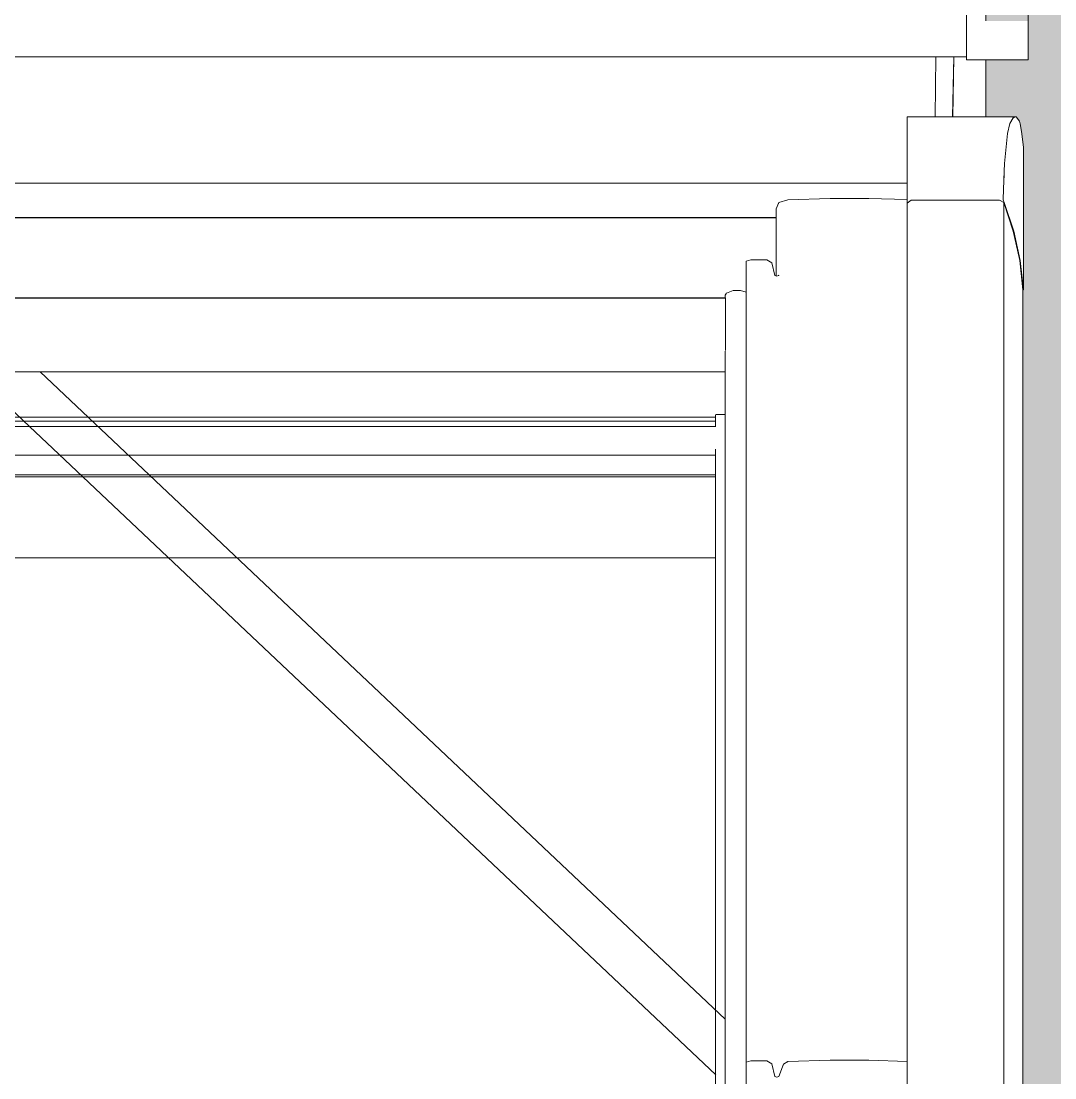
# Model space of a CAD drawing. Header units: metres. Extents: x -208 to 1512, y -277 to 123.
# Drawn here: x 14.5898 to 15.0207, y -3.3846 to -2.9443 of the extents above; entities that cross this region are included whole.
import ezdxf

# ---------------------------------------------------------------- set-up
doc = ezdxf.new("R2010")
doc.units = ezdxf.units.M
doc.header["$MEASUREMENT"] = 0
doc.linetypes.add('Wipeout_Contour', pattern=[1, 0, -1])
doc.layers.add('325 Dachfenster', color=7, linetype='Continuous')
doc.layers.add('330 Dachaufbau', color=7, linetype='Continuous')

# ---------------------------------------------------------------- blocks, each defined once
blk = doc.blocks.new('Dachfläche_22_4', base_point=(12.655, -4.6))
at = {"layer": '330 Dachaufbau', "linetype": 'Continuous', "lineweight": 0, "true_color": 0x000000}
h = blk.add_hatch(color=18, dxfattribs=at)
h.paths.add_polyline_path([(18.84003, -4.5), (18.83988, -4.54333), (18.83969, -4.6), (18.97043, -4.6), (18.98599, 0.07), (17.955, 0.07), (17.955, -0.77152), (16.205, -0.77152), (16.205, 0.07), (15.195, 0.07), (15.195, -0.4), (15.505, -0.4), (15.505, -0.73528), (12.655, -0.73528), (12.655, -4.5)])
h.paths.add_polyline_path([(17.93, -3.79873), (16.23, -3.79873), (16.23, -2.1975), (17.93, -2.1975)], flags=0)
h.paths.add_polyline_path([(14.99185, -2.1975), (14.99185, -3.79873), (13.29185, -3.79873), (13.29185, -2.1975)], flags=0)
at = {"layer": '330 Dachaufbau', "color": 7, "linetype": 'Continuous', "lineweight": 18, "flags": 128}
blk.add_lwpolyline([(14.99185, -3.79873), (14.99185, -2.1975)], dxfattribs=at)
blk = doc.blocks.new('VELUX SlopeRoofBundle[17]_4')
at = {"color": 254, "linetype": 'Wipeout_Contour', "lineweight": 0, "ltscale": 119.10028}
blk.add_wipeout([(14.19259, -2.95926), (14.19298, -2.98422), (14.20465, -2.98422), (14.20465, -3.01187), (14.95905, -3.01187), (14.95905, -2.98422), (14.97073, -2.98422), (14.97111, -2.95926)], dxfattribs=at).dxf.layer = '325 Dachfenster'
at = {"color": 254, "linetype": 'Wipeout_Contour', "lineweight": 0, "ltscale": 91.742784}
blk.add_wipeout([(14.97923, -2.98422), (14.99185, -2.98422), (14.99185, -2.96046), (14.98385, -2.96046), (14.98385, -2.95926), (14.97986, -2.95926)], dxfattribs=at).dxf.layer = '325 Dachfenster'
at = {"color": 254, "linetype": 'Wipeout_Contour', "lineweight": 0, "ltscale": 77.484303}
blk.add_wipeout([(15.00605, -3.04401), (15.00335, -3.03184), (15.00335, -3.60344), (15.00355, -3.60403), (15.00605, -3.6153)], dxfattribs=at).dxf.layer = '325 Dachfenster'
at = {"color": 254, "linetype": 'Wipeout_Contour', "lineweight": 0, "ltscale": 123.046995}
blk.add_wipeout([(14.88325, -3.56164), (14.88375, -3.56164), (14.88375, -3.05769), (14.88325, -3.05854), (14.88325, -3.05967), (14.88335, -3.05967), (14.88335, -3.08153), (14.88325, -3.0818)], dxfattribs=at).dxf.layer = '325 Dachfenster'
at = {"color": 254, "linetype": 'Wipeout_Contour', "lineweight": 0, "ltscale": 61.20431}
blk.add_wipeout([(14.89205, -3.56164), (14.89395, -3.56164), (14.89395, -3.37752), (14.89205, -3.37801)], dxfattribs=at).dxf.layer = '325 Dachfenster'
at = {"color": 254, "linetype": 'Wipeout_Contour', "lineweight": 0, "ltscale": 91.318353}
blk.add_wipeout([(14.95905, -3.37775), (14.94315, -3.37723), (14.94315, -3.56164), (14.95905, -3.56164), (14.95905, -3.52738), (14.95905, -3.50489)], dxfattribs=at).dxf.layer = '325 Dachfenster'
at = {"color": 254, "linetype": 'Wipeout_Contour', "lineweight": 0, "ltscale": 61.254039}
blk.add_wipeout([(14.90475, -3.56164), (14.90555, -3.56164), (14.90555, -3.38402), (14.90475, -3.38423)], dxfattribs=at).dxf.layer = '325 Dachfenster'
at = {"color": 254, "linetype": 'Wipeout_Contour', "lineweight": 0, "ltscale": 61.175013}
blk.add_wipeout([(14.98385, -2.95311), (14.98385, -2.96046), (15.00949, -2.96046), (15.00948, -2.95311)], dxfattribs=at).dxf.layer = '325 Dachfenster'
at = {"color": 254, "linetype": 'Wipeout_Contour', "lineweight": 0, "ltscale": 61.5094}
blk.add_wipeout([(14.97861, -2.98422), (14.97923, -2.98422), (14.97986, -2.95926), (14.97873, -2.95926)], dxfattribs=at).dxf.layer = '325 Dachfenster'
at = {"color": 254, "linetype": 'Wipeout_Contour', "lineweight": 0, "ltscale": 61.167983}
blk.add_wipeout([(14.95905, -3.00365), (14.99968, -3.00365), (15.00089, -2.99113), (14.95905, -2.99113)], dxfattribs=at).dxf.layer = '325 Dachfenster'
at = {"color": 254, "linetype": 'Wipeout_Contour', "lineweight": 0, "ltscale": 61.408704}
blk.add_wipeout([(14.96075, -3.01893), (14.96075, -3.59082), (14.99755, -3.59082), (14.99755, -3.01893)], dxfattribs=at).dxf.layer = '325 Dachfenster'
at = {"color": 254, "linetype": 'Wipeout_Contour', "lineweight": 0, "ltscale": 77.431686}
blk.add_wipeout([(15.00605, -3.04401), (15.00605, -3.6153), (15.00625, -3.6162), (15.00735, -3.62657), (15.00735, -3.05626)], dxfattribs=at).dxf.layer = '325 Dachfenster'
at = {"color": 254, "linetype": 'Wipeout_Contour', "lineweight": 0, "ltscale": 61.042582}
blk.add_wipeout([(14.88375, -3.05769), (14.88375, -3.56164), (14.88655, -3.56164), (14.88655, -3.05656)], dxfattribs=at).dxf.layer = '325 Dachfenster'
at = {"color": 254, "linetype": 'Wipeout_Contour', "lineweight": 0, "ltscale": 61.251006}
blk.add_wipeout([(14.90395, -3.56164), (14.90475, -3.56164), (14.90475, -3.38423), (14.90395, -3.38395)], dxfattribs=at).dxf.layer = '325 Dachfenster'
at = {"color": 254, "linetype": 'Wipeout_Contour', "lineweight": 0, "ltscale": 61.168778}
blk.add_wipeout([(14.98385, -2.94434), (14.98385, -2.95311), (15.00948, -2.95311), (15.00947, -2.94434)], dxfattribs=at).dxf.layer = '325 Dachfenster'
at = {"color": 254, "linetype": 'Wipeout_Contour', "lineweight": 0, "ltscale": 61.119981}
blk.add_wipeout([(14.97111, -2.95926), (14.97073, -2.98422), (14.978, -2.98422), (14.97855, -2.95926)], dxfattribs=at).dxf.layer = '325 Dachfenster'
at = {"color": 254, "linetype": 'Wipeout_Contour', "lineweight": 0, "ltscale": 61.33373}
blk.add_wipeout([(14.95905, -3.02019), (14.95905, -3.59082), (14.96075, -3.59082), (14.96075, -3.01893)], dxfattribs=at).dxf.layer = '325 Dachfenster'
at = {"color": 254, "linetype": 'Wipeout_Contour', "lineweight": 0, "ltscale": 77.477152}
blk.add_wipeout([(14.99935, -3.01989), (14.99935, -3.59156), (14.99955, -3.59208), (15.00335, -3.60344), (15.00335, -3.03184)], dxfattribs=at).dxf.layer = '325 Dachfenster'
at = {"color": 254, "linetype": 'Wipeout_Contour', "lineweight": 0, "ltscale": 59.639935}
blk.add_wipeout([(14.28035, -3.05967), (14.28035, -3.05988), (14.88335, -3.05988), (14.88335, -3.05967)], dxfattribs=at).dxf.layer = '325 Dachfenster'
at = {"color": 254, "linetype": 'Wipeout_Contour', "lineweight": 0, "ltscale": 59.654484}
blk.add_wipeout([(14.28035, -3.0748), (14.28035, -3.07982), (14.88335, -3.07982), (14.88335, -3.0748)], dxfattribs=at).dxf.layer = '325 Dachfenster'
at = {"color": 254, "linetype": 'Wipeout_Contour', "lineweight": 0, "ltscale": 59.665319}
blk.add_wipeout([(14.28045, -3.09043), (14.28045, -3.0905), (14.88325, -3.0905), (14.88325, -3.09043)], dxfattribs=at).dxf.layer = '325 Dachfenster'
at = {"color": 254, "linetype": 'Wipeout_Contour', "lineweight": 0, "ltscale": 61.251176}
blk.add_wipeout([(14.90265, -3.56164), (14.90395, -3.56164), (14.90395, -3.38395), (14.90265, -3.37879)], dxfattribs=at).dxf.layer = '325 Dachfenster'
at = {"color": 254, "linetype": 'Wipeout_Contour', "lineweight": 0, "ltscale": 122.587354}
blk.add_wipeout([(15.00945, -2.93084), (15.00947, -2.94434), (15.00948, -2.95311), (15.00949, -2.96046), (15.00949, -2.95834), (15.00949, -2.86684), (15.00945, -2.79316), (15.00945, -2.81162)], dxfattribs=at).dxf.layer = '325 Dachfenster'
at = {"color": 254, "linetype": 'Wipeout_Contour', "lineweight": 0, "ltscale": 61.098262}
blk.add_wipeout([(14.97855, -2.95926), (14.978, -2.98422), (14.97811, -2.98422), (14.97865, -2.95926)], dxfattribs=at).dxf.layer = '325 Dachfenster'
at = {"color": 254, "linetype": 'Wipeout_Contour', "lineweight": 0, "ltscale": 91.926248}
blk.add_wipeout([(14.99755, -3.01893), (14.99755, -3.59082), (14.99902, -3.59082), (14.9991, -3.5909), (14.99935, -3.59156), (14.99935, -3.01989)], dxfattribs=at).dxf.layer = '325 Dachfenster'
at = {"color": 254, "linetype": 'Wipeout_Contour', "lineweight": 0, "ltscale": 59.644539}
blk.add_wipeout([(14.28035, -3.07049), (14.88335, -3.07049), (14.88335, -3.05988), (14.28035, -3.05988)], dxfattribs=at).dxf.layer = '325 Dachfenster'
at = {"color": 254, "linetype": 'Wipeout_Contour', "lineweight": 0, "ltscale": 119.289309}
blk.add_wipeout([(14.88335, -3.08067), (14.28035, -3.08067), (14.28035, -3.08153), (14.28045, -3.0818), (14.28045, -3.08258), (14.88325, -3.08258), (14.88325, -3.0818), (14.88335, -3.08153)], dxfattribs=at).dxf.layer = '325 Dachfenster'
at = {"color": 254, "linetype": 'Wipeout_Contour', "lineweight": 0, "ltscale": 61.238844}
blk.add_wipeout([(14.90055, -3.37752), (14.90055, -3.56164), (14.90265, -3.56164), (14.90265, -3.37879)], dxfattribs=at).dxf.layer = '325 Dachfenster'
at = {"color": 254, "linetype": 'Wipeout_Contour', "lineweight": 0, "ltscale": 61.263498}
blk.add_wipeout([(14.90555, -3.56164), (14.90755, -3.56164), (14.90755, -3.37886), (14.90555, -3.38402)], dxfattribs=at).dxf.layer = '325 Dachfenster'
at = {"layer": '325 Dachfenster', "linetype": 'Continuous', "lineweight": 0, "flags": 128}
for points in [[(15.00949, -2.96046), (15.00948, -2.95311), (15.00947, -2.94434), (15.00946, -2.93402), (15.00945, -2.93084), (15.0085, -2.92221), (15.00815, -2.91864), (15.00624, -2.90906), (15.00555, -2.90528), (15.00257, -2.89492), (15.00145, -2.89025), (15.00069, -2.88834), (14.99861, -2.88148), (14.99729, -2.8749), (14.99355, -2.84478), (14.99147, -2.81692), (14.99104, -2.79154), (14.99232, -2.76905), (14.99521, -2.74968), (14.99971, -2.73369)], [(15.00949, -2.86684), (15.00949, -2.95834)], [(15.00949, -2.95834), (15.00949, -2.96046)]]:
    blk.add_lwpolyline(points, dxfattribs=at)
at = {"color": 254, "linetype": 'Wipeout_Contour', "lineweight": 0, "ltscale": 60.44388}
blk.add_wipeout([(14.97811, -2.98422), (14.97861, -2.98422), (14.97873, -2.95926), (14.97865, -2.95926)], dxfattribs=at).dxf.layer = '325 Dachfenster'
at = {"color": 254, "linetype": 'Wipeout_Contour', "lineweight": 0, "ltscale": 61.031315}
blk.add_wipeout([(14.90475, -3.05055), (14.90395, -3.05027), (14.90395, -3.38395), (14.90475, -3.38423)], dxfattribs=at).dxf.layer = '325 Dachfenster'
at = {"color": 254, "linetype": 'Wipeout_Contour', "lineweight": 0, "ltscale": 59.650612}
blk.add_wipeout([(14.28035, -3.07049), (14.28035, -3.0748), (14.88335, -3.0748), (14.88335, -3.07049)], dxfattribs=at).dxf.layer = '325 Dachfenster'
at = {"color": 254, "linetype": 'Wipeout_Contour', "lineweight": 0, "ltscale": 59.659234}
blk.add_wipeout([(14.88325, -3.08258), (14.28045, -3.08258), (14.28045, -3.08364), (14.88325, -3.08364)], dxfattribs=at).dxf.layer = '325 Dachfenster'
at = {"color": 254, "linetype": 'Wipeout_Contour', "lineweight": 0, "ltscale": 61.220312}
blk.add_wipeout([(14.90055, -3.37752), (14.89395, -3.37752), (14.89395, -3.56164), (14.90055, -3.56164)], dxfattribs=at).dxf.layer = '325 Dachfenster'
at = {"color": 254, "linetype": 'Wipeout_Contour', "lineweight": 0, "ltscale": 61.265285}
blk.add_wipeout([(14.90755, -3.56164), (14.90935, -3.56164), (14.90935, -3.3778), (14.90755, -3.37886)], dxfattribs=at).dxf.layer = '325 Dachfenster'
at = {"color": 254, "linetype": 'Wipeout_Contour', "lineweight": 0, "ltscale": 59.558581}
blk.add_wipeout([(14.17985, -2.95177), (14.17985, -2.95926), (14.98385, -2.95926), (14.98385, -2.95177)], dxfattribs=at).dxf.layer = '325 Dachfenster'
at = {"color": 254, "linetype": 'Wipeout_Contour', "lineweight": 0, "ltscale": 61.166056}
blk.add_wipeout([(14.95905, -2.98692), (15.00185, -2.98692), (15.00326, -2.98457), (14.95905, -2.98457)], dxfattribs=at).dxf.layer = '325 Dachfenster'
at = {"color": 254, "linetype": 'Wipeout_Contour', "lineweight": 0, "ltscale": 90.539666}
blk.add_wipeout([(14.90475, -3.05055), (14.90475, -3.38423), (14.90555, -3.38402), (14.90555, -3.0503), (14.90545, -3.05033), (14.90545, -3.05036)], dxfattribs=at).dxf.layer = '325 Dachfenster'
at = {"color": 254, "linetype": 'Wipeout_Contour', "lineweight": 0, "ltscale": 61.064641}
blk.add_wipeout([(14.88965, -3.05649), (14.88965, -3.56164), (14.89205, -3.56164), (14.89205, -3.05731)], dxfattribs=at).dxf.layer = '325 Dachfenster'
at = {"color": 254, "linetype": 'Wipeout_Contour', "lineweight": 0, "ltscale": 59.656858}
blk.add_wipeout([(14.28035, -3.07982), (14.28035, -3.08067), (14.88335, -3.08067), (14.88335, -3.07982)], dxfattribs=at).dxf.layer = '325 Dachfenster'
at = {"color": 254, "linetype": 'Wipeout_Contour', "lineweight": 0, "ltscale": 59.659931}
blk.add_wipeout([(14.28045, -3.08428), (14.88325, -3.08428), (14.88325, -3.08364), (14.28045, -3.08364)], dxfattribs=at).dxf.layer = '325 Dachfenster'
at = {"color": 254, "linetype": 'Wipeout_Contour', "lineweight": 0, "ltscale": 61.30242}
blk.add_wipeout([(14.90935, -3.56164), (14.92695, -3.56164), (14.92695, -3.37723), (14.90935, -3.3778)], dxfattribs=at).dxf.layer = '325 Dachfenster'
at = {"layer": '325 Dachfenster', "linetype": 'Continuous', "lineweight": 0, "flags": 128}
for points in [[(14.17985, -2.95926), (14.98385, -2.95926)], [(15.00949, -2.96046), (14.98385, -2.96046)]]:
    blk.add_lwpolyline(points, dxfattribs=at)
at = {"color": 254, "linetype": 'Wipeout_Contour', "lineweight": 0, "ltscale": 59.552146}
blk.add_wipeout([(14.17985, -2.95177), (14.98385, -2.95177), (14.98385, -2.94307), (14.17985, -2.94307)], dxfattribs=at).dxf.layer = '325 Dachfenster'
at = {"color": 254, "linetype": 'Wipeout_Contour', "lineweight": 0, "ltscale": 61.157225}
blk.add_wipeout([(15.00185, -2.98692), (14.95905, -2.98692), (14.95905, -2.99113), (15.00089, -2.99113)], dxfattribs=at).dxf.layer = '325 Dachfenster'
at = {"color": 254, "linetype": 'Wipeout_Contour', "lineweight": 0, "ltscale": 60.98157}
blk.add_wipeout([(14.89205, -3.04433), (14.89205, -3.37801), (14.89395, -3.37752), (14.89395, -3.04383)], dxfattribs=at).dxf.layer = '325 Dachfenster'
at = {"color": 254, "linetype": 'Wipeout_Contour', "lineweight": 0, "ltscale": 61.036572}
blk.add_wipeout([(14.90755, -3.04514), (14.90555, -3.0503), (14.90555, -3.38402), (14.90755, -3.37886)], dxfattribs=at).dxf.layer = '325 Dachfenster'
at = {"color": 254, "linetype": 'Wipeout_Contour', "lineweight": 0, "ltscale": 61.053484}
blk.add_wipeout([(14.88655, -3.05656), (14.88655, -3.56164), (14.88965, -3.56164), (14.88965, -3.05649)], dxfattribs=at).dxf.layer = '325 Dachfenster'
at = {"color": 254, "linetype": 'Wipeout_Contour', "lineweight": 0, "ltscale": 59.663109}
blk.add_wipeout([(14.28045, -3.09043), (14.88325, -3.09043), (14.88325, -3.08499), (14.28045, -3.08499)], dxfattribs=at).dxf.layer = '325 Dachfenster'
at = {"color": 254, "linetype": 'Wipeout_Contour', "lineweight": 0, "ltscale": 61.367502}
blk.add_wipeout([(14.92695, -3.37723), (14.92695, -3.56164), (14.94315, -3.56164), (14.94315, -3.37723)], dxfattribs=at).dxf.layer = '325 Dachfenster'
at = {"layer": '325 Dachfenster', "linetype": 'Continuous', "lineweight": 0, "flags": 128}
blk.add_lwpolyline([(14.98385, -2.96046), (14.98385, -2.95311), (14.98385, -2.94434), (14.98385, -2.93402), (14.98385, -2.92221), (14.98385, -2.90906), (14.98385, -2.89492), (14.98385, -2.88834), (14.98385, -2.88148), (14.98385, -2.8749), (14.98385, -2.84478), (14.98385, -2.81692), (14.98385, -2.79154), (14.98385, -2.76905), (14.98385, -2.74968), (14.98385, -2.73369)], dxfattribs=at)
at = {"color": 254, "linetype": 'Wipeout_Contour', "lineweight": 0, "ltscale": 61.024228}
blk.add_wipeout([(14.90265, -3.37879), (14.90395, -3.38395), (14.90395, -3.05027), (14.90265, -3.0451)], dxfattribs=at).dxf.layer = '325 Dachfenster'
at = {"color": 254, "linetype": 'Wipeout_Contour', "lineweight": 0, "ltscale": 61.079816}
blk.add_wipeout([(14.90935, -3.04408), (14.90935, -3.3778), (14.92695, -3.37723), (14.92695, -3.04351)], dxfattribs=at).dxf.layer = '325 Dachfenster'
at = {"color": 254, "linetype": 'Wipeout_Contour', "lineweight": 0, "ltscale": 59.660489}
blk.add_wipeout([(14.28045, -3.08499), (14.88325, -3.08499), (14.88325, -3.08428), (14.28045, -3.08428)], dxfattribs=at).dxf.layer = '325 Dachfenster'
at = {"color": 254, "linetype": 'Wipeout_Contour', "lineweight": 0, "ltscale": 44.812488}
blk.add_wipeout([(14.88325, -3.0905), (14.59773, -3.0905), (14.88325, -3.36016)], dxfattribs=at).dxf.layer = '325 Dachfenster'
at = {"layer": '325 Dachfenster', "linetype": 'Continuous', "lineweight": 0, "flags": 128}
for points in [[(14.90395, -3.38395), (14.90475, -3.38423)], [(14.90475, -3.38423), (14.90555, -3.38402)]]:
    blk.add_lwpolyline(points, dxfattribs=at)
at = {"color": 254, "linetype": 'Wipeout_Contour', "lineweight": 0, "ltscale": 60.998144}
blk.add_wipeout([(14.90055, -3.04383), (14.89395, -3.04383), (14.89395, -3.37752), (14.90055, -3.37752)], dxfattribs=at).dxf.layer = '325 Dachfenster'
at = {"color": 254, "linetype": 'Wipeout_Contour', "lineweight": 0, "ltscale": 61.042273}
blk.add_wipeout([(14.90755, -3.04514), (14.90755, -3.37886), (14.90935, -3.3778), (14.90935, -3.04408)], dxfattribs=at).dxf.layer = '325 Dachfenster'
at = {"color": 254, "linetype": 'Wipeout_Contour', "lineweight": 0, "ltscale": 61.145728}
blk.add_wipeout([(14.92695, -3.04351), (14.92695, -3.37723), (14.94315, -3.37723), (14.94315, -3.04351)], dxfattribs=at).dxf.layer = '325 Dachfenster'
at = {"color": 254, "linetype": 'Wipeout_Contour', "lineweight": 0, "ltscale": 119.848448}
blk.add_wipeout([(14.28045, -3.3849), (14.46759, -3.56164), (14.69611, -3.56164), (14.88325, -3.3849), (14.88325, -3.36016), (14.59773, -3.0905), (14.56598, -3.0905), (14.28045, -3.36016)], dxfattribs=at).dxf.layer = '325 Dachfenster'
at = {"layer": '325 Dachfenster', "linetype": 'Continuous', "lineweight": 0, "flags": 128}
for points in [[(14.88325, -3.0818), (14.88325, -3.56164)], [(14.28045, -3.09043), (14.88325, -3.09043)], [(14.28045, -3.0905), (14.88325, -3.0905)], [(14.59773, -3.0905), (14.88325, -3.36016)], [(14.58185, -3.10238), (14.59331, -3.1132), (14.60304, -3.12239), (14.87929, -3.38328)], [(14.28455, -3.10931), (14.87915, -3.10931)], [(14.28455, -3.11101), (14.87915, -3.11101)], [(14.87935, -3.10825), (14.87915, -3.10846)], [(14.87915, -3.10846), (14.87915, -3.1132)], [(14.88325, -3.10825), (14.87935, -3.10825)], [(14.28442, -3.1132), (14.87929, -3.1132)], [(14.28455, -3.12522), (14.87915, -3.12522)], [(14.87915, -3.12267), (14.87915, -3.56164)], [(14.28455, -3.13335), (14.87915, -3.13335)], [(14.28455, -3.13413), (14.87915, -3.13413)], [(14.28455, -3.16786), (14.87915, -3.16786)], [(14.90555, -3.38402), (14.90755, -3.37886)], [(14.90755, -3.37886), (14.90935, -3.3778)]]:
    blk.add_lwpolyline(points, dxfattribs=at)
at = {"color": 254, "linetype": 'Wipeout_Contour', "lineweight": 0, "ltscale": 61.01543}
blk.add_wipeout([(14.90055, -3.04383), (14.90055, -3.37752), (14.90265, -3.37879), (14.90265, -3.0451)], dxfattribs=at).dxf.layer = '325 Dachfenster'
at = {"color": 254, "linetype": 'Wipeout_Contour', "lineweight": 0, "ltscale": 61.208585}
blk.add_wipeout([(14.94315, -3.04351), (14.94315, -3.37723), (14.95905, -3.37775), (14.95905, -3.04403)], dxfattribs=at).dxf.layer = '325 Dachfenster'
at = {"layer": '325 Dachfenster', "linetype": 'Continuous', "lineweight": 0, "flags": 128}
for points in [[(14.89205, -3.37801), (14.89395, -3.37752), (14.90055, -3.37752)], [(14.90055, -3.37752), (14.90265, -3.37879)], [(14.90265, -3.37879), (14.90395, -3.38395)], [(14.90935, -3.3778), (14.92695, -3.37723), (14.94315, -3.37723), (14.95905, -3.37775)]]:
    blk.add_lwpolyline(points, dxfattribs=at)
at = {"color": 254, "linetype": 'Wipeout_Contour', "lineweight": 0, "ltscale": 106.589447}
blk.add_wipeout([(14.90455, -3.05048), (14.90475, -3.05055), (14.90545, -3.05036), (14.90545, -3.05033), (14.90553, -3.05031), (14.90555, -3.05023), (14.90455, -3.02258)], dxfattribs=at).dxf.layer = '325 Dachfenster'
at = {"color": 254, "linetype": 'Wipeout_Contour', "lineweight": 0, "ltscale": 61.184739}
blk.add_wipeout([(14.90556, -3.01991), (14.90455, -3.02258), (14.90555, -3.05023), (14.90755, -3.04514)], dxfattribs=at).dxf.layer = '325 Dachfenster'
at = {"color": 254, "linetype": 'Wipeout_Contour', "lineweight": 0, "ltscale": 45.7352}
blk.add_wipeout([(14.90555, -3.01983), (14.90755, -3.04514), (14.90935, -3.04408)], dxfattribs=at).dxf.layer = '325 Dachfenster'
at = {"color": 254, "linetype": 'Wipeout_Contour', "lineweight": 0, "ltscale": 45.06297}
blk.add_wipeout([(14.90455, -3.02258), (14.90556, -3.01991), (14.90555, -3.01983)], dxfattribs=at).dxf.layer = '325 Dachfenster'
at = {"color": 254, "linetype": 'Wipeout_Contour', "lineweight": 0, "ltscale": 45.082217}
blk.add_wipeout([(14.90935, -3.01876), (14.90555, -3.01983), (14.90935, -3.04408)], dxfattribs=at).dxf.layer = '325 Dachfenster'
at = {"color": 254, "linetype": 'Wipeout_Contour', "lineweight": 0, "ltscale": 60.923721}
blk.add_wipeout([(14.92695, -3.0182), (14.90935, -3.01876), (14.90935, -3.04408), (14.92695, -3.04351)], dxfattribs=at).dxf.layer = '325 Dachfenster'
at = {"color": 254, "linetype": 'Wipeout_Contour', "lineweight": 0, "ltscale": 59.613058}
blk.add_wipeout([(14.25915, -3.02615), (14.25915, -3.02622), (14.90455, -3.02622), (14.90455, -3.02615)], dxfattribs=at).dxf.layer = '325 Dachfenster'
at = {"color": 254, "linetype": 'Wipeout_Contour', "lineweight": 0, "ltscale": 60.991322}
blk.add_wipeout([(14.92695, -3.0182), (14.92695, -3.04351), (14.94315, -3.04351), (14.94315, -3.0182)], dxfattribs=at).dxf.layer = '325 Dachfenster'
at = {"color": 254, "linetype": 'Wipeout_Contour', "lineweight": 0, "ltscale": 59.618126}
blk.add_wipeout([(14.25915, -3.03818), (14.90455, -3.03818), (14.90455, -3.02622), (14.25915, -3.02622)], dxfattribs=at).dxf.layer = '325 Dachfenster'
at = {"color": 254, "linetype": 'Wipeout_Contour', "lineweight": 0, "ltscale": 61.053427}
blk.add_wipeout([(14.94315, -3.04351), (14.95905, -3.04403), (14.95905, -3.01871), (14.94315, -3.0182)], dxfattribs=at).dxf.layer = '325 Dachfenster'
at = {"color": 254, "linetype": 'Wipeout_Contour', "lineweight": 0, "ltscale": 238.548997}
blk.add_wipeout([(14.25915, -3.03818), (14.25915, -3.05048), (14.25975, -3.05027), (14.26105, -3.04511), (14.26315, -3.04383), (14.26975, -3.04383), (14.27165, -3.04433), (14.27165, -3.05274), (14.89205, -3.05274), (14.89205, -3.04433), (14.89395, -3.04383), (14.90055, -3.04383), (14.90265, -3.0451), (14.90395, -3.05027), (14.90455, -3.05048), (14.90455, -3.03818)], dxfattribs=at).dxf.layer = '325 Dachfenster'
at = {"layer": '325 Dachfenster', "linetype": 'Continuous', "lineweight": 0, "flags": 128}
for points in [[(14.89205, -3.04433), (14.89395, -3.04383), (14.90055, -3.04383)], [(14.90055, -3.04383), (14.90265, -3.0451)]]:
    blk.add_lwpolyline(points, dxfattribs=at)
at = {"color": 254, "linetype": 'Wipeout_Contour', "lineweight": 0, "ltscale": 238.370332}
blk.add_wipeout([(14.95905, -3.01187), (14.20465, -3.01187), (14.20465, -3.01871), (14.22055, -3.0182), (14.23675, -3.0182), (14.25435, -3.01876), (14.25815, -3.01983), (14.25915, -3.02258), (14.25915, -3.02615), (14.90455, -3.02615), (14.90455, -3.02258), (14.90555, -3.01983), (14.90935, -3.01876), (14.92695, -3.0182), (14.94315, -3.0182), (14.95905, -3.01871)], dxfattribs=at).dxf.layer = '325 Dachfenster'
at = {"color": 254, "linetype": 'Wipeout_Contour', "lineweight": 0, "ltscale": 62.027397}
blk.add_wipeout([(14.90553, -3.05031), (14.90555, -3.0503), (14.90755, -3.04514), (14.90555, -3.05023)], dxfattribs=at).dxf.layer = '325 Dachfenster'
at = {"color": 254, "linetype": 'Wipeout_Contour', "lineweight": 0, "ltscale": 208.968549}
blk.add_wipeout([(14.27165, -3.05274), (14.27165, -3.05731), (14.27405, -3.05649), (14.27715, -3.05656), (14.27995, -3.05769), (14.28045, -3.05854), (14.28045, -3.05967), (14.88325, -3.05967), (14.88325, -3.05854), (14.88375, -3.05769), (14.88655, -3.05656), (14.88965, -3.05649), (14.89205, -3.05731), (14.89205, -3.05274)], dxfattribs=at).dxf.layer = '325 Dachfenster'
at = {"layer": '325 Dachfenster', "linetype": 'Continuous', "lineweight": 0, "flags": 128}
for points in [[(14.90455, -3.02258), (14.90555, -3.01983)], [(14.90455, -3.05048), (14.90455, -3.02258)], [(14.25915, -3.02615), (14.90455, -3.02615)], [(14.89205, -3.04433), (14.89205, -3.37801), (14.89205, -3.56164)], [(14.90265, -3.0451), (14.90395, -3.05027)], [(14.90395, -3.05027), (14.90475, -3.05055)], [(14.90475, -3.05055), (14.90545, -3.05036)], [(14.90545, -3.05036), (14.90545, -3.05033)], [(14.90553, -3.05031), (14.90555, -3.05023)], [(14.88325, -3.05854), (14.88375, -3.05769)], [(14.88325, -3.05854), (14.88325, -3.05967)], [(14.88375, -3.05769), (14.88655, -3.05656)], [(14.88655, -3.05656), (14.88965, -3.05649)], [(14.88965, -3.05649), (14.89205, -3.05731)], [(14.28035, -3.05967), (14.88335, -3.05967)], [(14.88335, -3.05988), (14.88335, -3.05967)], [(14.88335, -3.08153), (14.88335, -3.08067), (14.88335, -3.07982), (14.88335, -3.0748), (14.88335, -3.07049), (14.88335, -3.05988)]]:
    blk.add_lwpolyline(points, dxfattribs=at)
at = {"color": 254, "linetype": 'Wipeout_Contour', "lineweight": 0, "ltscale": 210.86899}
blk.add_wipeout([(14.99913, -3.01879), (14.95905, -3.01879), (14.95905, -3.02019), (14.96075, -3.01893), (14.99755, -3.01893), (14.99935, -3.01989), (15.00335, -3.03184), (15.00605, -3.04401), (15.00735, -3.05626), (15.00735, -3.05641), (15.00755, -3.05626), (15.00625, -3.04401), (15.00355, -3.03184), (14.99955, -3.01989)], dxfattribs=at).dxf.layer = '325 Dachfenster'
at = {"color": 254, "linetype": 'Wipeout_Contour', "lineweight": 0, "ltscale": 91.419194}
blk.add_wipeout([(15.00355, -2.98451), (15.00355, -3.03184), (15.00625, -3.04401), (15.00625, -2.98718), (15.00586, -2.98607), (15.00455, -2.98422)], dxfattribs=at).dxf.layer = '325 Dachfenster'
at = {"color": 254, "linetype": 'Wipeout_Contour', "lineweight": 0, "ltscale": 75.920268}
blk.add_wipeout([(14.95905, -3.01836), (14.99905, -3.01836), (14.99955, -3.00685), (14.99968, -3.00365), (14.95905, -3.00365)], dxfattribs=at).dxf.layer = '325 Dachfenster'
at = {"layer": '325 Dachfenster', "linetype": 'Continuous', "lineweight": 0, "flags": 128}
blk.add_lwpolyline([(14.20465, -3.01187), (14.95905, -3.01187)], dxfattribs=at)
at = {"color": 254, "linetype": 'Wipeout_Contour', "lineweight": 0, "ltscale": 76.560459}
blk.add_wipeout([(15.00625, -3.04401), (15.00755, -3.05626), (15.00755, -2.99685), (15.00679, -2.99035), (15.00625, -2.98718)], dxfattribs=at).dxf.layer = '325 Dachfenster'
at = {"color": 254, "linetype": 'Wipeout_Contour', "lineweight": 0, "ltscale": 61.156115}
blk.add_wipeout([(14.95905, -3.01836), (14.95905, -3.01879), (14.99913, -3.01879), (14.99905, -3.01836)], dxfattribs=at).dxf.layer = '325 Dachfenster'
at = {"layer": '325 Dachfenster', "linetype": 'Continuous', "lineweight": 0, "flags": 128}
for points in [[(15.00755, -3.05626), (15.00755, -2.99685)], [(14.90555, -3.01983), (14.90935, -3.01876), (14.92695, -3.0182), (14.94315, -3.0182), (14.95905, -3.01871)], [(14.95905, -3.01879), (14.95905, -3.01836)], [(14.95905, -3.02019), (14.95905, -3.01879)], [(14.96075, -3.01893), (14.95905, -3.02019)], [(14.95905, -3.02019), (14.95905, -3.59082)], [(15.00735, -3.05626), (15.00735, -3.62657)], [(15.00735, -3.05641), (15.00755, -3.05626)]]:
    blk.add_lwpolyline(points, dxfattribs=at)
at = {"color": 254, "linetype": 'Wipeout_Contour', "lineweight": 0, "ltscale": 61.214878}
blk.add_wipeout([(14.99913, -3.01879), (14.99955, -3.01989), (14.99955, -3.00685), (14.99905, -3.01836)], dxfattribs=at).dxf.layer = '325 Dachfenster'
at = {"color": 254, "linetype": 'Wipeout_Contour', "lineweight": 0, "ltscale": 122.327716}
blk.add_wipeout([(14.99955, -3.00685), (14.99955, -3.01989), (15.00355, -3.03184), (15.00355, -2.98451), (15.00326, -2.98457), (15.00185, -2.98692), (15.00089, -2.99113), (14.99968, -3.00365)], dxfattribs=at).dxf.layer = '325 Dachfenster'
at = {"layer": '325 Dachfenster', "linetype": 'Continuous', "lineweight": 0, "flags": 128}
for points in [[(14.99755, -3.01893), (14.96075, -3.01893)], [(14.99935, -3.01989), (14.99755, -3.01893)], [(14.99905, -3.01836), (14.99913, -3.01879)], [(15.00755, -3.05626), (15.00625, -3.04401), (15.00355, -3.03184), (14.99955, -3.01989), (14.99913, -3.01879)], [(14.99935, -3.01989), (14.99935, -3.59156)], [(15.00735, -3.05626), (15.00605, -3.04401), (15.00335, -3.03184), (14.99935, -3.01989)]]:
    blk.add_lwpolyline(points, dxfattribs=at)
at = {"color": 254, "linetype": 'Wipeout_Contour', "lineweight": 0, "ltscale": 76.064458}
blk.add_wipeout([(14.95905, -2.98457), (15.00326, -2.98457), (15.00355, -2.98451), (15.00455, -2.98422), (14.95905, -2.98422)], dxfattribs=at).dxf.layer = '325 Dachfenster'
at = {"layer": '325 Dachfenster', "linetype": 'Continuous', "lineweight": 0, "flags": 128}
for points in [[(14.97073, -2.98422), (14.97111, -2.95926)], [(14.97855, -2.95926), (14.978, -2.98422)], [(14.99185, -2.96046), (14.99185, -2.98422)], [(14.95905, -3.01836), (14.95905, -3.00365), (14.95905, -2.99113), (14.95905, -2.98692), (14.95905, -2.98457), (14.95905, -2.98422)], [(15.00455, -2.98422), (14.95905, -2.98422)], [(14.99905, -3.01836), (14.99955, -3.00685), (14.99968, -3.00365), (15.00089, -2.99113), (15.00185, -2.98692), (15.00326, -2.98457), (15.00355, -2.98451), (15.00455, -2.98422), (15.00586, -2.98607), (15.00625, -2.98718), (15.00679, -2.99035), (15.00755, -2.99685)]]:
    blk.add_lwpolyline(points, dxfattribs=at)
blk = doc.blocks.new('Dachfläche_33_4', base_point=(15.03185, -2.19932))
at = {"layer": '325 Dachfenster', "linetype": 'Continuous', "lineweight": 0}
blk.add_blockref('VELUX SlopeRoofBundle[17]_4', (0, 0), dxfattribs=at)

msp = doc.modelspace()

# ---------------------------------------------------------------- block references
at = {"layer": '330 Dachaufbau', "color": 7, "linetype": 'Continuous', "lineweight": 18}
msp.add_blockref('Dachfläche_22_4', (12.655, -4.6), dxfattribs=at)

# ---------------------------------------------------------------- next in the draw order: block references
at = {"layer": '325 Dachfenster', "color": 7, "linetype": 'Continuous', "lineweight": 13, "true_color": 0xf4f4f4}
msp.add_blockref('Dachfläche_33_4', (15.03185, -2.19932), dxfattribs=at)

doc.saveas('drawing.dxf')
